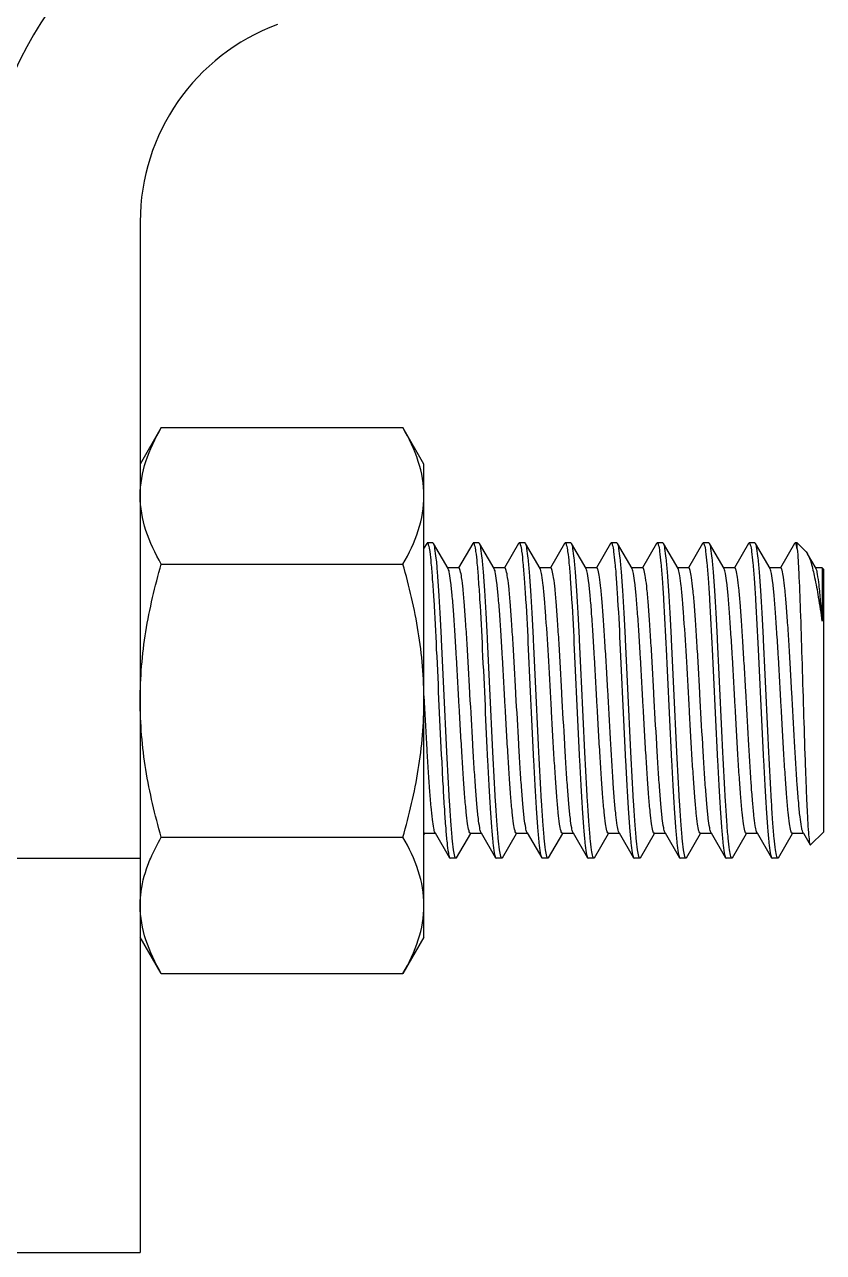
# Model space of a CAD drawing. Header units: inches. Extents: x -1293886 to -986005, y -15154 to 203628.
# Drawn here: x -1251804.6 to -1251657.4, y 84514.4 to 84740.6 of the extents above; entities that cross this region are included whole.
import ezdxf

# ---------------------------------------------------------------- set-up
doc = ezdxf.new("R2010")
doc.units = ezdxf.units.IN
doc.header["$LTSCALE"] = 100
doc.header["$MEASUREMENT"] = 0
doc.layers.add('W_DIM', color=4, linetype='Continuous')

# ---------------------------------------------------------------- blocks, each defined once
blk = doc.blocks.new('1111')
at = {"layer": 'W_DIM', "color": 7}
for p, q in [((-2291268.96, 1709204.98), (-2291268.96, 1709015.07)), ((-2291265.07, 1709167.03), (-2291268.96, 1709160.29)), ((-2291265.07, 1709167.03), (-2291220.57, 1709167.03)), ((-2291216.68, 1709160.29), (-2291220.57, 1709167.03)), ((-2291216.68, 1709073.17), (-2291216.68, 1709160.29)), ((-2291216.18, 1709145.69), (-2291216.68, 1709144.83)), ((-2291216.18, 1709145.69), (-2291216.08, 1709145.78)), ((-2291215.02, 1709145.78), (-2291216.08, 1709145.78)), ((-2291215.02, 1709145.78), (-2291216.08, 1709145.78)), ((-2291216.08, 1709145.78), (-2291216.06, 1709145.78)), ((-2291214.91, 1709145.69), (-2291215.02, 1709145.78)), ((-2291212.23, 1709141.07), (-2291214.91, 1709145.69)), ((-2291207.71, 1709145.69), (-2291210.31, 1709141.21)), ((-2291207.71, 1709145.69), (-2291207.6, 1709145.78)), ((-2291206.55, 1709145.78), (-2291207.6, 1709145.78)), ((-2291206.55, 1709145.78), (-2291207.6, 1709145.78)), ((-2291207.6, 1709145.78), (-2291207.59, 1709145.78)), ((-2291206.44, 1709145.69), (-2291206.55, 1709145.78)), ((-2291203.76, 1709141.07), (-2291206.44, 1709145.69)), ((-2291199.24, 1709145.69), (-2291201.84, 1709141.21)), ((-2291199.24, 1709145.69), (-2291199.13, 1709145.78)), ((-2291198.07, 1709145.78), (-2291199.13, 1709145.78)), ((-2291198.07, 1709145.78), (-2291199.13, 1709145.78)), ((-2291199.13, 1709145.78), (-2291199.12, 1709145.78)), ((-2291197.97, 1709145.69), (-2291198.07, 1709145.78)), ((-2291195.29, 1709141.07), (-2291197.97, 1709145.69)), ((-2291190.77, 1709145.69), (-2291193.36, 1709141.21)), ((-2291190.77, 1709145.69), (-2291190.66, 1709145.78)), ((-2291189.6, 1709145.78), (-2291190.66, 1709145.78)), ((-2291189.6, 1709145.78), (-2291190.66, 1709145.78)), ((-2291190.66, 1709145.78), (-2291190.64, 1709145.78)), ((-2291189.49, 1709145.69), (-2291189.6, 1709145.78)), ((-2291186.82, 1709141.07), (-2291189.49, 1709145.69)), ((-2291182.3, 1709145.69), (-2291184.89, 1709141.21)), ((-2291182.3, 1709145.69), (-2291182.19, 1709145.78)), ((-2291181.13, 1709145.78), (-2291182.19, 1709145.78)), ((-2291181.13, 1709145.78), (-2291182.19, 1709145.78)), ((-2291182.19, 1709145.78), (-2291182.17, 1709145.78)), ((-2291181.02, 1709145.69), (-2291181.13, 1709145.78)), ((-2291178.35, 1709141.07), (-2291181.02, 1709145.69)), ((-2291173.83, 1709145.69), (-2291176.42, 1709141.21)), ((-2291173.83, 1709145.69), (-2291173.72, 1709145.78)), ((-2291172.66, 1709145.78), (-2291173.72, 1709145.78)), ((-2291172.66, 1709145.78), (-2291173.72, 1709145.78)), ((-2291173.72, 1709145.78), (-2291173.7, 1709145.78)), ((-2291172.55, 1709145.69), (-2291172.66, 1709145.78)), ((-2291169.88, 1709141.07), (-2291172.55, 1709145.69)), ((-2291165.35, 1709145.69), (-2291167.95, 1709141.21)), ((-2291165.35, 1709145.69), (-2291165.25, 1709145.78)), ((-2291164.19, 1709145.78), (-2291165.25, 1709145.78)), ((-2291164.19, 1709145.78), (-2291165.25, 1709145.78)), ((-2291165.25, 1709145.78), (-2291165.23, 1709145.78)), ((-2291164.08, 1709145.69), (-2291164.19, 1709145.78)), ((-2291161.4, 1709141.07), (-2291164.08, 1709145.69)), ((-2291156.88, 1709145.69), (-2291159.48, 1709141.21)), ((-2291156.88, 1709145.69), (-2291156.77, 1709145.78)), ((-2291155.72, 1709145.78), (-2291156.77, 1709145.78)), ((-2291155.72, 1709145.78), (-2291156.77, 1709145.78)), ((-2291156.77, 1709145.78), (-2291156.76, 1709145.78)), ((-2291155.61, 1709145.69), (-2291155.72, 1709145.78)), ((-2291152.93, 1709141.07), (-2291155.61, 1709145.69)), ((-2291148.41, 1709145.69), (-2291151.01, 1709141.21)), ((-2291148.3, 1709145.78), (-2291148.41, 1709145.69)), ((-2291147.94, 1709145.78), (-2291148.3, 1709145.78)), ((-2291146.3, 1709144.14), (-2291147.94, 1709145.78)), ((-2291147.94, 1709144.72), (-2291147.94, 1709145.78)), ((-2291144.46, 1709141.07), (-2291146.02, 1709143.76)), ((-2291265.07, 1709141.88), (-2291220.57, 1709141.88)), ((-2291210.26, 1709141.18), (-2291212.3, 1709141.18)), ((-2291201.79, 1709141.18), (-2291203.83, 1709141.18)), ((-2291193.32, 1709141.18), (-2291195.35, 1709141.18)), ((-2291195.23, 1709140.93), (-2291195.29, 1709141.07)), ((-2291184.84, 1709141.18), (-2291186.88, 1709141.18)), ((-2291176.37, 1709141.18), (-2291178.41, 1709141.18)), ((-2291167.9, 1709141.18), (-2291169.94, 1709141.18)), ((-2291169.8, 1709140.89), (-2291169.88, 1709141.07)), ((-2291159.43, 1709141.18), (-2291161.47, 1709141.18)), ((-2291150.96, 1709141.18), (-2291153, 1709141.18)), ((-2291143.34, 1709141.18), (-2291144.52, 1709141.18)), ((-2291143.1, 1709140.94), (-2291143.34, 1709141.18)), ((-2291143.34, 1709141.18), (-2291143.34, 1709131.4)), ((-2291143.1, 1709140.94), (-2291143.1, 1709092.53)), ((-2291216.61, 1709116.74), (-2291216.68, 1709117.92)), ((-2291216.6, 1709116.43), (-2291216.61, 1709116.74)), ((-2291265.07, 1709091.58), (-2291220.57, 1709091.58)), ((-2291216.68, 1709092.04), (-2291216.55, 1709092.26)), ((-2291216.6, 1709092.29), (-2291214.56, 1709092.29)), ((-2291214.62, 1709092.4), (-2291211.95, 1709087.78)), ((-2291210.67, 1709087.78), (-2291208.08, 1709092.26)), ((-2291208.13, 1709092.29), (-2291206.09, 1709092.29)), ((-2291206.15, 1709092.4), (-2291203.48, 1709087.78)), ((-2291202.2, 1709087.78), (-2291199.61, 1709092.26)), ((-2291199.65, 1709092.29), (-2291197.62, 1709092.29)), ((-2291197.68, 1709092.4), (-2291195, 1709087.78)), ((-2291193.73, 1709087.78), (-2291191.13, 1709092.26)), ((-2291191.18, 1709092.29), (-2291189.14, 1709092.29)), ((-2291189.21, 1709092.4), (-2291186.53, 1709087.78)), ((-2291185.26, 1709087.78), (-2291182.66, 1709092.26)), ((-2291182.71, 1709092.29), (-2291180.67, 1709092.29)), ((-2291180.74, 1709092.4), (-2291178.06, 1709087.78)), ((-2291176.79, 1709087.78), (-2291174.19, 1709092.26)), ((-2291174.24, 1709092.29), (-2291172.2, 1709092.29)), ((-2291172.27, 1709092.4), (-2291169.59, 1709087.78)), ((-2291168.31, 1709087.78), (-2291165.72, 1709092.26)), ((-2291165.77, 1709092.29), (-2291163.73, 1709092.29)), ((-2291163.79, 1709092.4), (-2291161.12, 1709087.78)), ((-2291159.84, 1709087.78), (-2291157.25, 1709092.26)), ((-2291157.3, 1709092.29), (-2291155.26, 1709092.29)), ((-2291155.32, 1709092.4), (-2291155.4, 1709092.57)), ((-2291155.32, 1709092.4), (-2291152.65, 1709087.78)), ((-2291151.37, 1709087.78), (-2291148.78, 1709092.26)), ((-2291148.82, 1709092.29), (-2291146.79, 1709092.29)), ((-2291146.85, 1709092.4), (-2291146.89, 1709092.48)), ((-2291146.85, 1709092.4), (-2291146.79, 1709092.29)), ((-2291146.79, 1709092.29), (-2291145.56, 1709090.17)), ((-2291143.1, 1709092.53), (-2291145.48, 1709090.14)), ((-2291145.56, 1709090.17), (-2291145.48, 1709090.14)), ((-2291298.01, 1709087.69), (-2291268.96, 1709087.69)), ((-2291211.95, 1709087.78), (-2291211.84, 1709087.69)), ((-2291210.78, 1709087.69), (-2291211.84, 1709087.69)), ((-2291210.78, 1709087.69), (-2291211.84, 1709087.69)), ((-2291210.78, 1709087.69), (-2291210.8, 1709087.69)), ((-2291210.67, 1709087.78), (-2291210.78, 1709087.69)), ((-2291203.48, 1709087.78), (-2291203.37, 1709087.69)), ((-2291202.31, 1709087.69), (-2291203.37, 1709087.69)), ((-2291202.31, 1709087.69), (-2291203.37, 1709087.69)), ((-2291202.31, 1709087.69), (-2291202.33, 1709087.69)), ((-2291202.2, 1709087.78), (-2291202.31, 1709087.69)), ((-2291195, 1709087.78), (-2291194.9, 1709087.69)), ((-2291193.84, 1709087.69), (-2291194.9, 1709087.69)), ((-2291193.84, 1709087.69), (-2291194.9, 1709087.69)), ((-2291193.84, 1709087.69), (-2291193.85, 1709087.69)), ((-2291193.73, 1709087.78), (-2291193.84, 1709087.69)), ((-2291186.53, 1709087.78), (-2291186.43, 1709087.69)), ((-2291185.37, 1709087.69), (-2291186.43, 1709087.69)), ((-2291185.37, 1709087.69), (-2291186.43, 1709087.69)), ((-2291185.37, 1709087.69), (-2291185.38, 1709087.69)), ((-2291185.26, 1709087.78), (-2291185.37, 1709087.69)), ((-2291178.06, 1709087.78), (-2291177.95, 1709087.69)), ((-2291176.89, 1709087.69), (-2291177.95, 1709087.69)), ((-2291176.89, 1709087.69), (-2291177.95, 1709087.69)), ((-2291176.89, 1709087.69), (-2291176.91, 1709087.69)), ((-2291176.79, 1709087.78), (-2291176.89, 1709087.69)), ((-2291169.59, 1709087.78), (-2291169.48, 1709087.69)), ((-2291168.42, 1709087.69), (-2291169.48, 1709087.69)), ((-2291168.42, 1709087.69), (-2291169.48, 1709087.69)), ((-2291168.42, 1709087.69), (-2291168.44, 1709087.69)), ((-2291168.31, 1709087.78), (-2291168.42, 1709087.69)), ((-2291161.12, 1709087.78), (-2291161.01, 1709087.69)), ((-2291159.95, 1709087.69), (-2291161.01, 1709087.69)), ((-2291159.95, 1709087.69), (-2291161.01, 1709087.69)), ((-2291159.95, 1709087.69), (-2291159.97, 1709087.69)), ((-2291159.84, 1709087.78), (-2291159.95, 1709087.69)), ((-2291152.65, 1709087.78), (-2291152.54, 1709087.69)), ((-2291151.48, 1709087.69), (-2291152.54, 1709087.69)), ((-2291151.48, 1709087.69), (-2291152.54, 1709087.69)), ((-2291151.48, 1709087.69), (-2291151.5, 1709087.69)), ((-2291151.37, 1709087.78), (-2291151.48, 1709087.69)), ((-2291265.07, 1709066.44), (-2291268.96, 1709073.17)), ((-2291216.68, 1709073.17), (-2291220.57, 1709066.44)), ((-2291265.07, 1709066.44), (-2291220.57, 1709066.44)), ((-2291298.01, 1709015.07), (-2291268.96, 1709015.07))]:
    blk.add_line(p, q, dxfattribs=at)
for radius in [67.77, 38.73]:
    blk.add_arc((-2291230.23, 1709204.98), radius, 110.3175, 180, dxfattribs=at)
for points, knots in [([(-2291268.96, 1709154.46), (-2291268.96, 1709156.6), (-2291268.16, 1709161.05), (-2291266.21, 1709165.06), (-2291265.07, 1709167.03)], [0, 0, 0, 0, 0.485069, 1, 1, 1, 1]), ([(-2291216.68, 1709154.46), (-2291216.68, 1709156.6), (-2291217.48, 1709161.05), (-2291219.43, 1709165.06), (-2291220.57, 1709167.03)], [0, 0, 0, 0, 0.485069, 1, 1, 1, 1]), ([(-2291265.07, 1709141.88), (-2291266.21, 1709143.86), (-2291268.16, 1709147.87), (-2291268.96, 1709152.31), (-2291268.96, 1709154.46)], [0, 0, 0, 0, 0.514931, 1, 1, 1, 1]), ([(-2291220.57, 1709141.88), (-2291219.43, 1709143.86), (-2291217.48, 1709147.87), (-2291216.68, 1709152.31), (-2291216.68, 1709154.46)], [0, 0, 0, 0, 0.514931, 1, 1, 1, 1]), ([(-2291216.06, 1709145.78), (-2291216.04, 1709145.77), (-2291215.94, 1709145.7), (-2291215.91, 1709145.57), (-2291215.88, 1709145.47)], [0, 0, 0, 0, 0.14607, 1, 1, 1, 1]), ([(-2291215.88, 1709145.47), (-2291215.75, 1709145.07), (-2291215.58, 1709143.93), (-2291215.35, 1709141.8), (-2291215.12, 1709138.84), (-2291214.77, 1709133.54), (-2291214.38, 1709125.77), (-2291213.92, 1709115.82), (-2291213.52, 1709107.36), (-2291213.19, 1709101), (-2291212.95, 1709096.91), (-2291212.71, 1709093.47), (-2291212.49, 1709090.79), (-2291212.24, 1709089), (-2291212.1, 1709088.05), (-2291211.95, 1709087.78)], [0, 0, 0, 0, 0.021893, 0.059338, 0.11121, 0.175832, 0.33449, 0.514559, 0.692469, 0.77323, 0.844901, 0.90513, 0.951948, 0.983856, 1, 1, 1, 1]), ([(-2291210.98, 1709088), (-2291211.11, 1709088.4), (-2291211.27, 1709089.54), (-2291211.51, 1709091.66), (-2291211.74, 1709094.63), (-2291212.08, 1709099.92), (-2291212.48, 1709107.69), (-2291212.94, 1709117.65), (-2291213.33, 1709126.1), (-2291213.67, 1709132.46), (-2291213.9, 1709136.56), (-2291214.15, 1709139.99), (-2291214.36, 1709142.68), (-2291214.62, 1709144.47), (-2291214.75, 1709145.42), (-2291214.91, 1709145.69)], [0, 0, 0, 0, 0.02187, 0.059297, 0.111154, 0.175764, 0.334422, 0.514507, 0.692435, 0.773208, 0.844889, 0.905123, 0.951944, 0.983855, 1, 1, 1, 1]), ([(-2291207.59, 1709145.78), (-2291207.57, 1709145.77), (-2291207.47, 1709145.7), (-2291207.44, 1709145.57), (-2291207.41, 1709145.47)], [0, 0, 0, 0, 0.146483, 1, 1, 1, 1]), ([(-2291207.41, 1709145.47), (-2291207.28, 1709145.07), (-2291207.11, 1709143.93), (-2291206.88, 1709141.81), (-2291206.65, 1709138.85), (-2291206.3, 1709133.55), (-2291205.91, 1709125.78), (-2291205.44, 1709115.83), (-2291205.05, 1709107.37), (-2291204.72, 1709101.01), (-2291204.48, 1709096.91), (-2291204.24, 1709093.47), (-2291204.02, 1709090.79), (-2291203.77, 1709089), (-2291203.63, 1709088.05), (-2291203.48, 1709087.78)], [0, 0, 0, 0, 0.021833, 0.05923, 0.111064, 0.175659, 0.33431, 0.514413, 0.692368, 0.773157, 0.844855, 0.905103, 0.951934, 0.983852, 1, 1, 1, 1]), ([(-2291202.51, 1709088), (-2291202.63, 1709088.4), (-2291202.8, 1709089.54), (-2291203.04, 1709091.67), (-2291203.27, 1709094.63), (-2291203.61, 1709099.92), (-2291204.01, 1709107.7), (-2291204.47, 1709117.65), (-2291204.86, 1709126.1), (-2291205.19, 1709132.46), (-2291205.43, 1709136.56), (-2291205.68, 1709140), (-2291205.89, 1709142.68), (-2291206.15, 1709144.47), (-2291206.28, 1709145.42), (-2291206.44, 1709145.69)], [0, 0, 0, 0, 0.02189, 0.059333, 0.111204, 0.175825, 0.334482, 0.514553, 0.692464, 0.773225, 0.844897, 0.905128, 0.951947, 0.983856, 1, 1, 1, 1]), ([(-2291199.12, 1709145.78), (-2291199.1, 1709145.77), (-2291199, 1709145.7), (-2291198.97, 1709145.57), (-2291198.94, 1709145.48)], [0, 0, 0, 0, 0.14739, 1, 1, 1, 1]), ([(-2291198.94, 1709145.48), (-2291198.81, 1709145.08), (-2291198.64, 1709143.95), (-2291198.41, 1709141.83), (-2291198.18, 1709138.87), (-2291197.83, 1709133.58), (-2291197.44, 1709125.81), (-2291196.97, 1709115.85), (-2291196.58, 1709107.39), (-2291196.25, 1709101.02), (-2291196.01, 1709096.92), (-2291195.77, 1709093.48), (-2291195.55, 1709090.79), (-2291195.3, 1709089), (-2291195.16, 1709088.05), (-2291195, 1709087.78)], [0, 0, 0, 0, 0.021699, 0.058987, 0.110742, 0.175283, 0.333897, 0.514056, 0.692114, 0.772961, 0.844719, 0.905022, 0.951896, 0.98384, 1, 1, 1, 1]), ([(-2291194.03, 1709088), (-2291194.16, 1709088.4), (-2291194.33, 1709089.53), (-2291194.57, 1709091.66), (-2291194.8, 1709094.62), (-2291195.14, 1709099.91), (-2291195.54, 1709107.68), (-2291196, 1709117.64), (-2291196.39, 1709126.1), (-2291196.72, 1709132.46), (-2291196.96, 1709136.56), (-2291197.2, 1709139.99), (-2291197.42, 1709142.68), (-2291197.68, 1709144.47), (-2291197.81, 1709145.42), (-2291197.97, 1709145.69)], [0, 0, 0, 0, 0.021836, 0.059237, 0.111077, 0.175677, 0.334321, 0.514424, 0.692372, 0.773156, 0.844853, 0.905103, 0.951936, 0.983852, 1, 1, 1, 1]), ([(-2291190.64, 1709145.78), (-2291190.63, 1709145.77), (-2291190.53, 1709145.7), (-2291190.5, 1709145.57), (-2291190.46, 1709145.47)], [0, 0, 0, 0, 0.146196, 1, 1, 1, 1]), ([(-2291190.46, 1709145.47), (-2291190.34, 1709145.07), (-2291190.17, 1709143.93), (-2291189.93, 1709141.8), (-2291189.7, 1709138.84), (-2291189.36, 1709133.55), (-2291188.96, 1709125.77), (-2291188.5, 1709115.82), (-2291188.11, 1709107.37), (-2291187.78, 1709101), (-2291187.54, 1709096.91), (-2291187.29, 1709093.47), (-2291187.08, 1709090.79), (-2291186.82, 1709089), (-2291186.69, 1709088.05), (-2291186.53, 1709087.78)], [0, 0, 0, 0, 0.021874, 0.059306, 0.111169, 0.175785, 0.334437, 0.514518, 0.69244, 0.773206, 0.844885, 0.905122, 0.951944, 0.983855, 1, 1, 1, 1]), ([(-2291185.56, 1709087.99), (-2291185.69, 1709088.39), (-2291185.86, 1709089.52), (-2291186.09, 1709091.64), (-2291186.32, 1709094.6), (-2291186.67, 1709099.89), (-2291187.06, 1709107.66), (-2291187.53, 1709117.62), (-2291187.92, 1709126.08), (-2291188.25, 1709132.45), (-2291188.49, 1709136.55), (-2291188.73, 1709139.99), (-2291188.95, 1709142.68), (-2291189.2, 1709144.47), (-2291189.34, 1709145.42), (-2291189.49, 1709145.69)], [0, 0, 0, 0, 0.021728, 0.059039, 0.110811, 0.175364, 0.333989, 0.514137, 0.692171, 0.773007, 0.844751, 0.905041, 0.951904, 0.983842, 1, 1, 1, 1]), ([(-2291182.17, 1709145.78), (-2291182.16, 1709145.77), (-2291182.05, 1709145.69), (-2291182.02, 1709145.57), (-2291181.99, 1709145.47)], [0, 0, 0, 0, 0.146015, 1, 1, 1, 1]), ([(-2291181.99, 1709145.47), (-2291181.86, 1709145.07), (-2291181.7, 1709143.93), (-2291181.46, 1709141.8), (-2291181.23, 1709138.83), (-2291180.89, 1709133.54), (-2291180.49, 1709125.77), (-2291180.03, 1709115.82), (-2291179.64, 1709107.36), (-2291179.3, 1709101), (-2291179.07, 1709096.9), (-2291178.82, 1709093.47), (-2291178.61, 1709090.79), (-2291178.35, 1709089), (-2291178.22, 1709088.05), (-2291178.06, 1709087.78)], [0, 0, 0, 0, 0.021902, 0.059353, 0.11123, 0.175855, 0.334516, 0.514581, 0.692484, 0.773243, 0.844911, 0.905136, 0.951951, 0.983857, 1, 1, 1, 1]), ([(-2291177.09, 1709088), (-2291177.22, 1709088.4), (-2291177.39, 1709089.54), (-2291177.62, 1709091.67), (-2291177.85, 1709094.63), (-2291178.2, 1709099.92), (-2291178.59, 1709107.69), (-2291179.05, 1709117.65), (-2291179.45, 1709126.1), (-2291179.78, 1709132.46), (-2291180.02, 1709136.56), (-2291180.26, 1709140), (-2291180.48, 1709142.68), (-2291180.73, 1709144.47), (-2291180.87, 1709145.42), (-2291181.02, 1709145.69)], [0, 0, 0, 0, 0.021885, 0.059324, 0.11119, 0.175807, 0.334466, 0.514541, 0.692458, 0.773225, 0.8449, 0.90513, 0.951948, 0.983856, 1, 1, 1, 1]), ([(-2291173.7, 1709145.78), (-2291173.68, 1709145.77), (-2291173.58, 1709145.7), (-2291173.55, 1709145.57), (-2291173.52, 1709145.47)], [0, 0, 0, 0, 0.146759, 1, 1, 1, 1]), ([(-2291173.52, 1709145.47), (-2291173.39, 1709145.07), (-2291173.23, 1709143.94), (-2291172.99, 1709141.81), (-2291172.76, 1709138.86), (-2291172.42, 1709133.56), (-2291172.02, 1709125.79), (-2291171.56, 1709115.83), (-2291171.17, 1709107.38), (-2291170.83, 1709101.01), (-2291170.6, 1709096.91), (-2291170.35, 1709093.48), (-2291170.14, 1709090.79), (-2291169.88, 1709089), (-2291169.75, 1709088.05), (-2291169.59, 1709087.78)], [0, 0, 0, 0, 0.021792, 0.059156, 0.110966, 0.175545, 0.334187, 0.514308, 0.692293, 0.7731, 0.844815, 0.905079, 0.951923, 0.983848, 1, 1, 1, 1]), ([(-2291168.62, 1709088), (-2291168.75, 1709088.4), (-2291168.91, 1709089.54), (-2291169.15, 1709091.67), (-2291169.38, 1709094.63), (-2291169.73, 1709099.92), (-2291170.12, 1709107.69), (-2291170.58, 1709117.65), (-2291170.98, 1709126.1), (-2291171.31, 1709132.46), (-2291171.55, 1709136.56), (-2291171.79, 1709139.99), (-2291172, 1709142.68), (-2291172.26, 1709144.47), (-2291172.39, 1709145.42), (-2291172.55, 1709145.69)], [0, 0, 0, 0, 0.021878, 0.059312, 0.111177, 0.175794, 0.334448, 0.514526, 0.692445, 0.773211, 0.844888, 0.905123, 0.951945, 0.983855, 1, 1, 1, 1]), ([(-2291165.23, 1709145.78), (-2291165.21, 1709145.77), (-2291165.11, 1709145.7), (-2291165.08, 1709145.57), (-2291165.05, 1709145.47)], [0, 0, 0, 0, 0.146768, 1, 1, 1, 1]), ([(-2291165.05, 1709145.47), (-2291164.92, 1709145.07), (-2291164.76, 1709143.94), (-2291164.52, 1709141.81), (-2291164.29, 1709138.86), (-2291163.95, 1709133.56), (-2291163.55, 1709125.79), (-2291163.09, 1709115.83), (-2291162.69, 1709107.38), (-2291162.36, 1709101.01), (-2291162.12, 1709096.91), (-2291161.88, 1709093.48), (-2291161.67, 1709090.79), (-2291161.41, 1709089), (-2291161.27, 1709088.05), (-2291161.12, 1709087.78)], [0, 0, 0, 0, 0.021791, 0.059155, 0.110967, 0.175548, 0.334182, 0.514304, 0.692288, 0.773093, 0.844809, 0.905077, 0.951923, 0.983848, 1, 1, 1, 1]), ([(-2291160.15, 1709087.99), (-2291160.28, 1709088.39), (-2291160.44, 1709089.53), (-2291160.68, 1709091.65), (-2291160.91, 1709094.61), (-2291161.25, 1709099.9), (-2291161.65, 1709107.67), (-2291162.11, 1709117.63), (-2291162.5, 1709126.09), (-2291162.84, 1709132.45), (-2291163.07, 1709136.55), (-2291163.32, 1709139.99), (-2291163.53, 1709142.68), (-2291163.79, 1709144.47), (-2291163.92, 1709145.42), (-2291164.08, 1709145.69)], [0, 0, 0, 0, 0.021768, 0.059112, 0.11091, 0.17548, 0.33411, 0.514241, 0.692243, 0.773059, 0.844786, 0.905063, 0.951916, 0.983846, 1, 1, 1, 1]), ([(-2291156.76, 1709145.78), (-2291156.74, 1709145.77), (-2291156.64, 1709145.7), (-2291156.61, 1709145.57), (-2291156.58, 1709145.47)], [0, 0, 0, 0, 0.146155, 1, 1, 1, 1]), ([(-2291156.58, 1709145.47), (-2291156.45, 1709145.07), (-2291156.28, 1709143.93), (-2291156.05, 1709141.8), (-2291155.82, 1709138.84), (-2291155.47, 1709133.54), (-2291155.08, 1709125.77), (-2291154.61, 1709115.82), (-2291154.22, 1709107.37), (-2291153.89, 1709101), (-2291153.65, 1709096.91), (-2291153.41, 1709093.47), (-2291153.19, 1709090.79), (-2291152.94, 1709089), (-2291152.8, 1709088.05), (-2291152.65, 1709087.78)], [0, 0, 0, 0, 0.02188, 0.059316, 0.111182, 0.1758, 0.334454, 0.51453, 0.692448, 0.773213, 0.844889, 0.905123, 0.951945, 0.983855, 1, 1, 1, 1]), ([(-2291151.67, 1709087.99), (-2291151.8, 1709088.39), (-2291151.97, 1709089.53), (-2291152.21, 1709091.65), (-2291152.44, 1709094.61), (-2291152.78, 1709099.9), (-2291153.18, 1709107.67), (-2291153.64, 1709117.63), (-2291154.03, 1709126.09), (-2291154.36, 1709132.45), (-2291154.6, 1709136.55), (-2291154.85, 1709139.99), (-2291155.06, 1709142.68), (-2291155.32, 1709144.47), (-2291155.45, 1709145.42), (-2291155.61, 1709145.69)], [0, 0, 0, 0, 0.021766, 0.059108, 0.110903, 0.175472, 0.334108, 0.51424, 0.692244, 0.773062, 0.844789, 0.905064, 0.951915, 0.983846, 1, 1, 1, 1]), ([(-2291148.2, 1709145.69), (-2291148.21, 1709145.72), (-2291148.24, 1709145.76), (-2291148.28, 1709145.78), (-2291148.3, 1709145.78)], [0, 0, 0, 0, 0.595459, 1, 1, 1, 1]), ([(-2291147.94, 1709144.72), (-2291147.96, 1709144.83), (-2291148.02, 1709145.16), (-2291148.09, 1709145.51), (-2291148.2, 1709145.69)], [0, 0, 0, 0, 0.346578, 1, 1, 1, 1]), ([(-2291147.94, 1709144.72), (-2291147.79, 1709143.27), (-2291147.6, 1709139.5), (-2291147.33, 1709132.8), (-2291147.06, 1709124.34), (-2291146.78, 1709115.11), (-2291146.54, 1709107.41), (-2291146.33, 1709101.69), (-2291146.19, 1709098.05), (-2291146.03, 1709095.02), (-2291145.91, 1709092.68), (-2291145.73, 1709091.17), (-2291145.68, 1709090.38), (-2291145.56, 1709090.17)], [0, 0, 0, 0, 0.079873, 0.207357, 0.368394, 0.544526, 0.714953, 0.791458, 0.858883, 0.915067, 0.958179, 0.986787, 1, 1, 1, 1]), ([(-2291146.02, 1709143.76), (-2291145.73, 1709143.26), (-2291145.25, 1709141.81), (-2291144.62, 1709139.15), (-2291143.98, 1709135.56), (-2291143.56, 1709132.88), (-2291143.34, 1709131.4)], [0, 0, 0, 0, 0.139011, 0.356589, 0.647179, 1, 1, 1, 1]), ([(-2291268.96, 1709116.73), (-2291268.96, 1709120.98), (-2291268.22, 1709129.5), (-2291266.25, 1709137.8), (-2291265.07, 1709141.88)], [0, 0, 0, 0, 0.499896, 1, 1, 1, 1]), ([(-2291216.68, 1709116.73), (-2291216.68, 1709120.98), (-2291217.42, 1709129.5), (-2291219.39, 1709137.8), (-2291220.57, 1709141.88)], [0, 0, 0, 0, 0.499896, 1, 1, 1, 1]), ([(-2291208.13, 1709092.29), (-2291208.18, 1709092.29), (-2291208.31, 1709092.46), (-2291208.47, 1709093.02), (-2291208.7, 1709094.32), (-2291208.93, 1709096.41), (-2291209.18, 1709099.25), (-2291209.43, 1709102.72), (-2291209.68, 1709106.7), (-2291209.93, 1709111.04), (-2291210.26, 1709117.09), (-2291210.59, 1709123.09), (-2291210.94, 1709128.81), (-2291211.18, 1709132.55), (-2291211.44, 1709135.72), (-2291211.67, 1709138.21), (-2291211.93, 1709139.91), (-2291212.08, 1709140.8), (-2291212.23, 1709141.07)], [0, 0, 0, 0, 0.003456, 0.010692, 0.037889, 0.081613, 0.140406, 0.212192, 0.2944, 0.384075, 0.477989, 0.664972, 0.751304, 0.828651, 0.894236, 0.945722, 0.981321, 1, 1, 1, 1]), ([(-2291206.15, 1709092.4), (-2291206.31, 1709092.66), (-2291206.46, 1709093.56), (-2291206.72, 1709095.25), (-2291206.95, 1709097.75), (-2291207.2, 1709100.92), (-2291207.45, 1709104.66), (-2291207.79, 1709110.38), (-2291208.12, 1709116.38), (-2291208.46, 1709122.43), (-2291208.71, 1709126.77), (-2291208.96, 1709130.75), (-2291209.21, 1709134.21), (-2291209.46, 1709137.06), (-2291209.69, 1709139.15), (-2291209.91, 1709140.45), (-2291210.08, 1709141.01), (-2291210.2, 1709141.18), (-2291210.26, 1709141.18)], [0, 0, 0, 0, 0.01868, 0.054278, 0.105764, 0.171348, 0.248694, 0.335027, 0.52201, 0.615925, 0.705601, 0.787809, 0.859593, 0.918386, 0.962109, 0.989306, 0.996546, 1, 1, 1, 1]), ([(-2291199.65, 1709092.29), (-2291199.71, 1709092.29), (-2291199.83, 1709092.46), (-2291200, 1709093.02), (-2291200.23, 1709094.32), (-2291200.46, 1709096.41), (-2291200.71, 1709099.25), (-2291200.95, 1709102.72), (-2291201.21, 1709106.7), (-2291201.46, 1709111.04), (-2291201.79, 1709117.09), (-2291202.12, 1709123.09), (-2291202.46, 1709128.81), (-2291202.71, 1709132.55), (-2291202.97, 1709135.72), (-2291203.2, 1709138.21), (-2291203.45, 1709139.91), (-2291203.61, 1709140.8), (-2291203.76, 1709141.07)], [0, 0, 0, 0, 0.003456, 0.010693, 0.037891, 0.081614, 0.140408, 0.212192, 0.2944, 0.384075, 0.47799, 0.664974, 0.751306, 0.828653, 0.894237, 0.945723, 0.981321, 1, 1, 1, 1]), ([(-2291197.68, 1709092.4), (-2291197.83, 1709092.66), (-2291197.99, 1709093.56), (-2291198.25, 1709095.25), (-2291198.48, 1709097.75), (-2291198.73, 1709100.92), (-2291198.98, 1709104.66), (-2291199.32, 1709110.38), (-2291199.65, 1709116.38), (-2291199.98, 1709122.43), (-2291200.24, 1709126.77), (-2291200.49, 1709130.75), (-2291200.74, 1709134.21), (-2291200.98, 1709137.06), (-2291201.22, 1709139.15), (-2291201.44, 1709140.45), (-2291201.61, 1709141.01), (-2291201.73, 1709141.18), (-2291201.79, 1709141.18)], [0, 0, 0, 0, 0.018679, 0.054277, 0.105763, 0.171348, 0.248694, 0.335027, 0.52201, 0.615925, 0.7056, 0.787807, 0.859593, 0.918386, 0.96211, 0.989308, 0.996544, 1, 1, 1, 1]), ([(-2291191.18, 1709092.29), (-2291191.24, 1709092.29), (-2291191.36, 1709092.45), (-2291191.52, 1709093), (-2291191.75, 1709094.25), (-2291191.97, 1709096.28), (-2291192.22, 1709099.05), (-2291192.46, 1709102.42), (-2291192.71, 1709106.3), (-2291192.96, 1709110.55), (-2291193.29, 1709116.5), (-2291193.68, 1709123.7), (-2291194.09, 1709130.49), (-2291194.44, 1709135.13), (-2291194.68, 1709137.73), (-2291194.92, 1709139.59), (-2291195.09, 1709140.59), (-2291195.23, 1709140.93)], [0, 0, 0, 0, 0.003387, 0.010439, 0.0369, 0.079457, 0.136743, 0.2068, 0.287199, 0.375139, 0.467553, 0.652855, 0.817457, 0.884687, 0.938635, 0.97747, 1, 1, 1, 1]), ([(-2291189.21, 1709092.4), (-2291189.36, 1709092.66), (-2291189.52, 1709093.56), (-2291189.77, 1709095.25), (-2291190, 1709097.75), (-2291190.26, 1709100.92), (-2291190.51, 1709104.66), (-2291190.85, 1709110.38), (-2291191.18, 1709116.38), (-2291191.51, 1709122.43), (-2291191.76, 1709126.77), (-2291192.02, 1709130.75), (-2291192.26, 1709134.21), (-2291192.51, 1709137.06), (-2291192.74, 1709139.15), (-2291192.97, 1709140.45), (-2291193.14, 1709141.01), (-2291193.26, 1709141.18), (-2291193.32, 1709141.18)], [0, 0, 0, 0, 0.01868, 0.054279, 0.105765, 0.17135, 0.248697, 0.335029, 0.522011, 0.615926, 0.705601, 0.787809, 0.859595, 0.918388, 0.962111, 0.989308, 0.996545, 1, 1, 1, 1]), ([(-2291182.71, 1709092.29), (-2291182.77, 1709092.29), (-2291182.89, 1709092.46), (-2291183.06, 1709093.02), (-2291183.28, 1709094.32), (-2291183.51, 1709096.41), (-2291183.76, 1709099.25), (-2291184.01, 1709102.72), (-2291184.26, 1709106.7), (-2291184.51, 1709111.04), (-2291184.85, 1709117.09), (-2291185.18, 1709123.09), (-2291185.52, 1709128.81), (-2291185.77, 1709132.55), (-2291186.02, 1709135.72), (-2291186.25, 1709138.21), (-2291186.51, 1709139.91), (-2291186.67, 1709140.8), (-2291186.82, 1709141.07)], [0, 0, 0, 0, 0.003455, 0.010692, 0.037889, 0.081612, 0.140406, 0.212191, 0.294399, 0.384075, 0.477989, 0.664972, 0.751304, 0.82865, 0.894235, 0.945722, 0.981321, 1, 1, 1, 1]), ([(-2291180.83, 1709092.61), (-2291180.95, 1709092.98), (-2291181.13, 1709094.02), (-2291181.37, 1709095.94), (-2291181.61, 1709098.58), (-2291181.95, 1709103.25), (-2291182.36, 1709110.04), (-2291182.75, 1709117.21), (-2291183.08, 1709123.12), (-2291183.33, 1709127.33), (-2291183.57, 1709131.16), (-2291183.82, 1709134.5), (-2291184.06, 1709137.23), (-2291184.28, 1709139.24), (-2291184.51, 1709140.48), (-2291184.67, 1709141.02), (-2291184.79, 1709141.18), (-2291184.84, 1709141.18)], [0, 0, 0, 0, 0.024104, 0.064245, 0.119183, 0.187069, 0.352029, 0.536643, 0.62845, 0.715691, 0.795361, 0.864724, 0.921406, 0.963495, 0.989662, 0.996639, 1, 1, 1, 1]), ([(-2291174.24, 1709092.29), (-2291174.3, 1709092.29), (-2291174.42, 1709092.46), (-2291174.59, 1709093.02), (-2291174.81, 1709094.32), (-2291175.04, 1709096.41), (-2291175.29, 1709099.25), (-2291175.54, 1709102.72), (-2291175.79, 1709106.7), (-2291176.04, 1709111.04), (-2291176.38, 1709117.09), (-2291176.71, 1709123.09), (-2291177.05, 1709128.81), (-2291177.3, 1709132.55), (-2291177.55, 1709135.72), (-2291177.78, 1709138.21), (-2291178.04, 1709139.91), (-2291178.19, 1709140.8), (-2291178.35, 1709141.07)], [0, 0, 0, 0, 0.003456, 0.010693, 0.037891, 0.081614, 0.140408, 0.212193, 0.2944, 0.384075, 0.47799, 0.664974, 0.751306, 0.828653, 0.894237, 0.945723, 0.981321, 1, 1, 1, 1]), ([(-2291172.27, 1709092.4), (-2291172.42, 1709092.66), (-2291172.57, 1709093.56), (-2291172.83, 1709095.25), (-2291173.06, 1709097.75), (-2291173.31, 1709100.92), (-2291173.56, 1709104.66), (-2291173.91, 1709110.38), (-2291174.23, 1709116.38), (-2291174.57, 1709122.43), (-2291174.82, 1709126.77), (-2291175.07, 1709130.75), (-2291175.32, 1709134.21), (-2291175.57, 1709137.06), (-2291175.8, 1709139.15), (-2291176.03, 1709140.45), (-2291176.19, 1709141.01), (-2291176.32, 1709141.18), (-2291176.37, 1709141.18)], [0, 0, 0, 0, 0.018679, 0.054277, 0.105763, 0.171347, 0.248694, 0.335027, 0.52201, 0.615925, 0.7056, 0.787807, 0.859592, 0.918386, 0.962109, 0.989307, 0.996544, 1, 1, 1, 1]), ([(-2291165.77, 1709092.29), (-2291165.82, 1709092.29), (-2291165.94, 1709092.45), (-2291166.11, 1709092.99), (-2291166.33, 1709094.24), (-2291166.56, 1709096.26), (-2291166.8, 1709099), (-2291167.04, 1709102.36), (-2291167.29, 1709106.22), (-2291167.54, 1709110.44), (-2291167.87, 1709116.37), (-2291168.26, 1709123.56), (-2291168.67, 1709130.34), (-2291169.02, 1709135), (-2291169.25, 1709137.62), (-2291169.49, 1709139.52), (-2291169.67, 1709140.53), (-2291169.8, 1709140.89)], [0, 0, 0, 0, 0.003373, 0.010385, 0.036689, 0.078996, 0.13596, 0.205646, 0.285655, 0.373222, 0.465313, 0.650248, 0.815042, 0.882623, 0.937099, 0.976631, 1, 1, 1, 1]), ([(-2291163.79, 1709092.4), (-2291163.95, 1709092.66), (-2291164.1, 1709093.56), (-2291164.36, 1709095.25), (-2291164.59, 1709097.75), (-2291164.84, 1709100.92), (-2291165.09, 1709104.66), (-2291165.44, 1709110.38), (-2291165.76, 1709116.38), (-2291166.1, 1709122.43), (-2291166.35, 1709126.77), (-2291166.6, 1709130.75), (-2291166.85, 1709134.21), (-2291167.1, 1709137.06), (-2291167.33, 1709139.15), (-2291167.55, 1709140.45), (-2291167.72, 1709141.01), (-2291167.84, 1709141.18), (-2291167.9, 1709141.18)], [0, 0, 0, 0, 0.01868, 0.054279, 0.105765, 0.17135, 0.248697, 0.335029, 0.522011, 0.615925, 0.705601, 0.787809, 0.859595, 0.918388, 0.962111, 0.989308, 0.996545, 1, 1, 1, 1]), ([(-2291157.3, 1709092.29), (-2291157.35, 1709092.29), (-2291157.48, 1709092.46), (-2291157.64, 1709093.02), (-2291157.87, 1709094.32), (-2291158.1, 1709096.41), (-2291158.35, 1709099.25), (-2291158.6, 1709102.72), (-2291158.85, 1709106.7), (-2291159.1, 1709111.04), (-2291159.43, 1709117.09), (-2291159.76, 1709123.09), (-2291160.11, 1709128.81), (-2291160.36, 1709132.55), (-2291160.61, 1709135.72), (-2291160.84, 1709138.21), (-2291161.1, 1709139.91), (-2291161.25, 1709140.8), (-2291161.4, 1709141.07)], [0, 0, 0, 0, 0.003455, 0.010692, 0.037889, 0.081612, 0.140405, 0.212191, 0.294399, 0.384075, 0.477989, 0.664971, 0.751303, 0.82865, 0.894235, 0.945721, 0.98132, 1, 1, 1, 1]), ([(-2291155.4, 1709092.57), (-2291155.53, 1709092.93), (-2291155.7, 1709093.94), (-2291155.94, 1709095.83), (-2291156.18, 1709098.45), (-2291156.53, 1709103.11), (-2291156.94, 1709109.89), (-2291157.33, 1709117.08), (-2291157.66, 1709123.01), (-2291157.91, 1709127.24), (-2291158.15, 1709131.1), (-2291158.4, 1709134.46), (-2291158.64, 1709137.21), (-2291158.87, 1709139.22), (-2291159.09, 1709140.47), (-2291159.25, 1709141.01), (-2291159.37, 1709141.18), (-2291159.43, 1709141.18)], [0, 0, 0, 0, 0.023269, 0.062718, 0.117132, 0.184671, 0.349442, 0.534421, 0.62655, 0.714161, 0.794217, 0.863947, 0.920949, 0.963286, 0.989608, 0.996625, 1, 1, 1, 1]), ([(-2291148.82, 1709092.29), (-2291148.88, 1709092.29), (-2291149, 1709092.46), (-2291149.17, 1709093.02), (-2291149.4, 1709094.32), (-2291149.63, 1709096.41), (-2291149.88, 1709099.25), (-2291150.12, 1709102.72), (-2291150.38, 1709106.7), (-2291150.63, 1709111.04), (-2291150.96, 1709117.09), (-2291151.29, 1709123.09), (-2291151.64, 1709128.81), (-2291151.88, 1709132.55), (-2291152.14, 1709135.72), (-2291152.37, 1709138.21), (-2291152.62, 1709139.91), (-2291152.78, 1709140.8), (-2291152.93, 1709141.07)], [0, 0, 0, 0, 0.003455, 0.010693, 0.037891, 0.081614, 0.140407, 0.212192, 0.2944, 0.384075, 0.47799, 0.664974, 0.751306, 0.828653, 0.894237, 0.945723, 0.981321, 1, 1, 1, 1]), ([(-2291146.89, 1709092.48), (-2291147.03, 1709092.8), (-2291147.2, 1709093.76), (-2291147.45, 1709095.57), (-2291147.68, 1709098.13), (-2291148.04, 1709102.75), (-2291148.45, 1709109.54), (-2291148.84, 1709116.77), (-2291149.17, 1709122.75), (-2291149.42, 1709127.03), (-2291149.67, 1709130.94), (-2291149.92, 1709134.35), (-2291150.16, 1709137.14), (-2291150.39, 1709139.19), (-2291150.61, 1709140.46), (-2291150.78, 1709141.01), (-2291150.9, 1709141.18), (-2291150.96, 1709141.18)], [0, 0, 0, 0, 0.021222, 0.058965, 0.112084, 0.178762, 0.343059, 0.528931, 0.621852, 0.710377, 0.791385, 0.862024, 0.919818, 0.962768, 0.989477, 0.996588, 1, 1, 1, 1]), ([(-2291143.34, 1709131.4), (-2291143.42, 1709132.64), (-2291143.59, 1709134.86), (-2291143.84, 1709137.76), (-2291144.13, 1709139.72), (-2291144.29, 1709140.77), (-2291144.46, 1709141.07)], [0, 0, 0, 0, 0.382915, 0.68479, 0.89301, 1, 1, 1, 1]), ([(-2291265.07, 1709091.58), (-2291266.25, 1709095.67), (-2291268.22, 1709103.97), (-2291268.96, 1709112.48), (-2291268.96, 1709116.73)], [0, 0, 0, 0, 0.500104, 1, 1, 1, 1]), ([(-2291220.57, 1709091.58), (-2291219.39, 1709095.67), (-2291217.42, 1709103.97), (-2291216.68, 1709112.48), (-2291216.68, 1709116.73)], [0, 0, 0, 0, 0.500104, 1, 1, 1, 1]), ([(-2291214.62, 1709092.4), (-2291214.77, 1709092.65), (-2291214.92, 1709093.49), (-2291215.17, 1709095.07), (-2291215.39, 1709097.4), (-2291215.63, 1709100.36), (-2291215.87, 1709103.87), (-2291216.2, 1709109.29), (-2291216.44, 1709113.52), (-2291216.6, 1709116.43)], [0, 0, 0, 0, 0.035817, 0.103405, 0.201006, 0.325505, 0.472815, 0.638061, 1, 1, 1, 1]), ([(-2291267.54, 1709086.43), (-2291267.38, 1709086.87), (-2291266.67, 1709088.64), (-2291265.79, 1709090.34), (-2291265.07, 1709091.58)], [0, 0, 0, 0, 0.244807, 1, 1, 1, 1]), ([(-2291216.68, 1709079.01), (-2291216.68, 1709081.16), (-2291217.48, 1709085.6), (-2291219.43, 1709089.61), (-2291220.57, 1709091.58)], [0, 0, 0, 0, 0.485069, 1, 1, 1, 1]), ([(-2291216.6, 1709092.29), (-2291216.61, 1709092.29), (-2291216.64, 1709092.3), (-2291216.67, 1709092.32), (-2291216.68, 1709092.33)], [0, 0, 0, 0, 0.445368, 1, 1, 1, 1]), ([(-2291268.96, 1709079.01), (-2291268.96, 1709079.63), (-2291268.84, 1709082.16), (-2291268.21, 1709084.64), (-2291267.54, 1709086.43)], [0, 0, 0, 0, 0.246438, 1, 1, 1, 1]), ([(-2291210.8, 1709087.69), (-2291210.81, 1709087.69), (-2291210.92, 1709087.77), (-2291210.95, 1709087.9), (-2291210.98, 1709088)], [0, 0, 0, 0, 0.146229, 1, 1, 1, 1]), ([(-2291202.33, 1709087.69), (-2291202.34, 1709087.69), (-2291202.44, 1709087.77), (-2291202.48, 1709087.9), (-2291202.51, 1709088)], [0, 0, 0, 0, 0.146092, 1, 1, 1, 1]), ([(-2291193.85, 1709087.69), (-2291193.87, 1709087.69), (-2291193.97, 1709087.77), (-2291194, 1709087.9), (-2291194.03, 1709088)], [0, 0, 0, 0, 0.146465, 1, 1, 1, 1]), ([(-2291185.38, 1709087.69), (-2291185.4, 1709087.69), (-2291185.5, 1709087.77), (-2291185.53, 1709087.89), (-2291185.56, 1709087.99)], [0, 0, 0, 0, 0.147196, 1, 1, 1, 1]), ([(-2291176.91, 1709087.69), (-2291176.93, 1709087.69), (-2291177.03, 1709087.77), (-2291177.06, 1709087.9), (-2291177.09, 1709088)], [0, 0, 0, 0, 0.146127, 1, 1, 1, 1]), ([(-2291168.44, 1709087.69), (-2291168.46, 1709087.69), (-2291168.56, 1709087.77), (-2291168.59, 1709087.9), (-2291168.62, 1709088)], [0, 0, 0, 0, 0.146169, 1, 1, 1, 1]), ([(-2291159.97, 1709087.69), (-2291159.98, 1709087.69), (-2291160.08, 1709087.77), (-2291160.12, 1709087.89), (-2291160.15, 1709087.99)], [0, 0, 0, 0, 0.146926, 1, 1, 1, 1]), ([(-2291151.5, 1709087.69), (-2291151.51, 1709087.69), (-2291151.61, 1709087.77), (-2291151.64, 1709087.89), (-2291151.67, 1709087.99)], [0, 0, 0, 0, 0.146938, 1, 1, 1, 1]), ([(-2291265.07, 1709066.44), (-2291266.21, 1709068.41), (-2291268.16, 1709072.42), (-2291268.96, 1709076.86), (-2291268.96, 1709079.01)], [0, 0, 0, 0, 0.514931, 1, 1, 1, 1]), ([(-2291220.57, 1709066.44), (-2291219.43, 1709068.41), (-2291217.48, 1709072.42), (-2291216.68, 1709076.86), (-2291216.68, 1709079.01)], [0, 0, 0, 0, 0.514931, 1, 1, 1, 1])]:
    blk.add_open_spline(points, degree=3, knots=knots, dxfattribs=at)
for points in [[(-2291146.3, 1709144.14), (-2291146.19, 1709144.03), (-2291146.1, 1709143.9), (-2291146.02, 1709143.76)], [(-2291180.74, 1709092.4), (-2291180.78, 1709092.46), (-2291180.8, 1709092.54), (-2291180.83, 1709092.61)]]:
    blk.add_open_spline(points, degree=3, dxfattribs=at)

msp = doc.modelspace()

# ---------------------------------------------------------------- block references
at = {"layer": 'W_DIM'}
msp.add_blockref('1111', (1039485.65, -1624500.72), dxfattribs=at)

doc.saveas('drawing.dxf')
